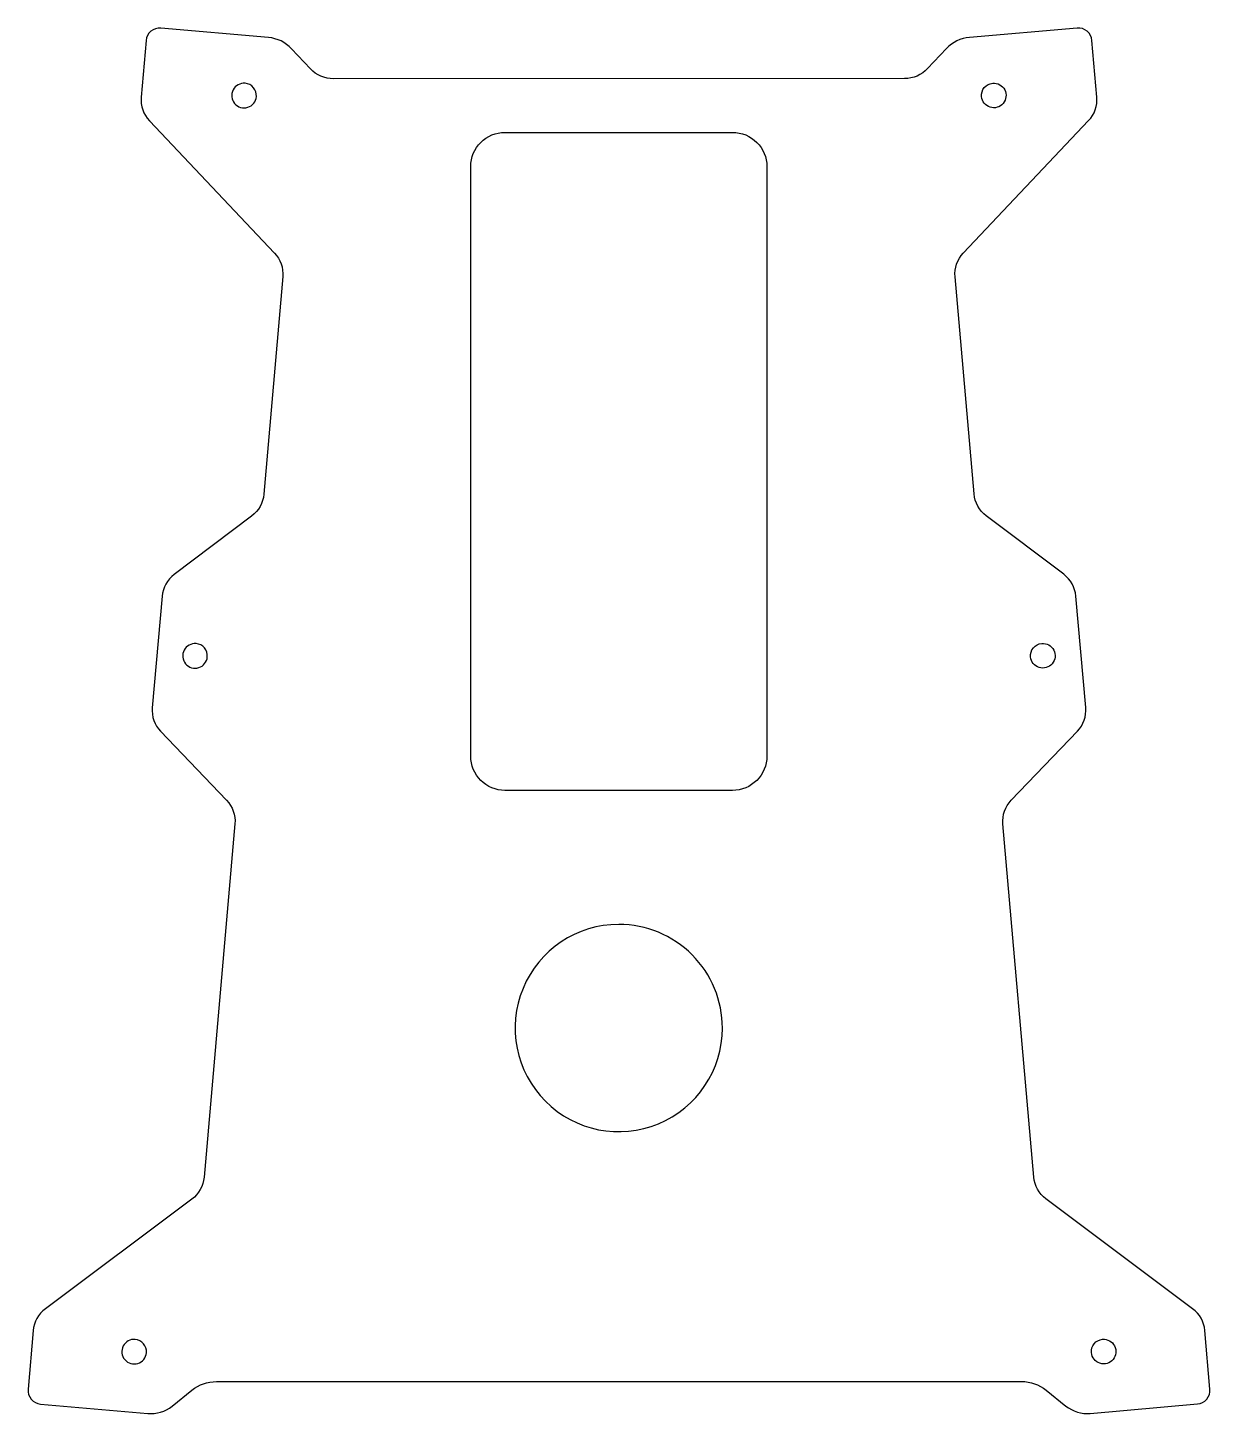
# Model space of a CAD drawing. Extents: x 487 to 579, y -88 to 19.
import ezdxf

# ---------------------------------------------------------------- set-up
doc = ezdxf.new("R2010")
doc.units = 0
doc.layers.add('Layer_1', color=7, linetype='CONTINUOUS')

msp = doc.modelspace()

# ---------------------------------------------------------------- linework, layer by layer
at = {"layer": 'Layer_1', "color": 1}
for p, q in [((496.630442, 18.208175), (496.250903, 13.845926)), ((506.085066, 18.446989), (497.776383, 19.170703)), ((568.496649, 19.179152), (560.187964, 18.455248)), ((570.021246, 13.854016), (569.642578, 18.216634)), ((509.316288, 16.036867), (507.863871, 17.583636)), ((558.409172, 17.591891), (556.956745, 16.045118)), ((555.17396, 15.273411), (511.099077, 15.265542)), ((504.280639, 14.912207), (504.280639, 14.912207)), ((561.977983, 14.919134), (561.977983, 14.919134)), ((496.886808, 12.022922), (506.549822, 1.813459)), ((559.709055, 1.807539), (569.385341, 12.031016)), ((524.336143, 11.12781), (541.904478, 11.12781)), ((524.336143, 11.12781), (524.336143, 11.12781)), ((521.69031, -37.026356), (521.69031, 8.481977)), ((544.550311, 8.481977), (544.550311, -37.026356)), ((507.185292, -0.009503), (505.719719, -16.799728)), ((560.540558, -16.782843), (559.073788, -0.015405)), ((504.783009, -18.491686), (498.814162, -22.997491)), ((567.457986, -22.989387), (561.477465, -18.474784)), ((497.876167, -24.689341), (497.11479, -33.290499)), ((569.157518, -33.282391), (568.39598, -24.681234)), ((500.496565, -28.339957), (500.496565, -28.339957)), ((565.762058, -28.33304), (565.762058, -28.33304)), ((497.753405, -35.109141), (502.852352, -40.434473)), ((563.410093, -40.436656), (568.518903, -35.101031)), ((541.904478, -39.672189), (524.336143, -39.672189)), ((503.492191, -42.253218), (501.109404, -69.533702)), ((565.150215, -69.516221), (562.770222, -42.255406)), ((533.11914, -50.01605), (533.11914, -50.01605)), ((500.170089, -71.222274), (488.861918, -79.68782)), ((577.410216, -79.679727), (566.089498, -71.204793)), ((487.921976, -81.376337), (487.524354, -85.897798)), ((495.797286, -82.052962), (495.797286, -82.052962)), ((570.461337, -82.046045), (570.461337, -82.046045)), ((578.747741, -85.889705), (578.350157, -81.368241)), ((502.058281, -85.307034), (564.213796, -85.299044)), ((498.64129, -87.201815), (500.174842, -85.969959)), ((566.097235, -85.961683), (567.630786, -87.193553)), ((566.097235, -85.961683), (566.097235, -85.961683)), ((488.485903, -87.044707), (496.761919, -87.771952)), ((569.510157, -87.763684), (577.786192, -87.036614))]:
    msp.add_line(p, q, dxfattribs=at)
for points in [[(497.004032, 18.926812), (496.789119, 18.746296), (496.654731, 18.487789), (496.630442, 18.208175)], [(497.776383, 19.170703), (497.496775, 19.19506), (497.218946, 19.107328), (497.004032, 18.926812)], [(507.863871, 17.583636), (507.397347, 18.080465), (506.764025, 18.387851), (506.085066, 18.446989)], [(560.187964, 18.455248), (559.509008, 18.396106), (558.875691, 18.088719), (558.409172, 17.591891)], [(569.268989, 18.935261), (569.054078, 19.115774), (568.776253, 19.203506), (568.496649, 19.179152)], [(569.642578, 18.216634), (569.618287, 18.496244), (569.4839, 18.754747), (569.268989, 18.935261)], [(511.099077, 15.265542), (510.423796, 15.265421), (509.778534, 15.544594), (509.316288, 16.036867)], [(556.956745, 16.045118), (556.494481, 15.552824), (555.849267, 15.273533), (555.17396, 15.273411)], [(503.355181, 14.404483), (503.177759, 14.063659), (503.223115, 13.649518), (503.470099, 13.355174)], [(504.280639, 14.912207), (503.897862, 14.945696), (503.532603, 14.745308), (503.355181, 14.404483)], [(504.925583, 14.57647), (504.763629, 14.76948), (504.531636, 14.890248), (504.280639, 14.912207)], [(505.144226, 13.883024), (505.166185, 14.134021), (505.087537, 14.383461), (504.925583, 14.57647)], [(561.114396, 13.889951), (561.092437, 14.140948), (561.171085, 14.390388), (561.333039, 14.583397)], [(561.333039, 14.583397), (561.494993, 14.776406), (561.726986, 14.897174), (561.977983, 14.919134)], [(561.977983, 14.919134), (562.36076, 14.952622), (562.72602, 14.752234), (562.903441, 14.41141)], [(562.903441, 14.41141), (563.080863, 14.070586), (563.035508, 13.656445), (562.788523, 13.3621)], [(496.250903, 13.845926), (496.192646, 13.17531), (496.424089, 12.51181), (496.886808, 12.022922)], [(503.470099, 13.355174), (503.717083, 13.06083), (504.117056, 12.944248), (504.483512, 13.059791)], [(504.483512, 13.059791), (504.849967, 13.175334), (505.110737, 13.500247), (505.144226, 13.883024)], [(561.775111, 13.066718), (561.408655, 13.18226), (561.147885, 13.507174), (561.114396, 13.889951)], [(562.788523, 13.3621), (562.541539, 13.067756), (562.141566, 12.951175), (561.775111, 13.066718)], [(569.385341, 12.031016), (569.848058, 12.519904), (570.079502, 13.183401), (570.021246, 13.854016)], [(522.465257, 10.352863), (522.961447, 10.849053), (523.634425, 11.12781), (524.336143, 11.12781)], [(541.904478, 11.12781), (542.606196, 11.12781), (543.279174, 10.849053), (543.775364, 10.352863)], [(521.69031, 8.481977), (521.69031, 9.183695), (521.969067, 9.856673), (522.465257, 10.352863)], [(543.775364, 10.352863), (544.271554, 9.856673), (544.550311, 9.183695), (544.550311, 8.481977)], [(506.549822, 1.813459), (507.012518, 1.324596), (507.243823, 0.661056), (507.185292, -0.009503)], [(559.073788, -0.015405), (559.015131, 0.655127), (559.246371, 1.318686), (559.709055, 1.807539)], [(505.719719, -16.799728), (505.661133, -17.470903), (505.320727, -18.08577), (504.783009, -18.491686)], [(561.477465, -18.474784), (560.939735, -18.068859), (560.599271, -17.454022), (560.540558, -16.782843)], [(498.814162, -22.997491), (498.276368, -23.403467), (497.93558, -24.018141), (497.876167, -24.689341)], [(568.39598, -24.681234), (568.336566, -24.010035), (567.995779, -23.395362), (567.457986, -22.989387)], [(499.571107, -28.84768), (499.393685, -29.188505), (499.439041, -29.602646), (499.686025, -29.89699)], [(500.496565, -28.339957), (500.113788, -28.306468), (499.748529, -28.506856), (499.571107, -28.84768)], [(501.141509, -28.675693), (500.979555, -28.482684), (500.747562, -28.361916), (500.496565, -28.339957)], [(501.360152, -29.36914), (501.382111, -29.118143), (501.303463, -28.868703), (501.141509, -28.675693)], [(564.898471, -29.362223), (564.876512, -29.111226), (564.95516, -28.861786), (565.117114, -28.668777)], [(565.117114, -28.668777), (565.279068, -28.475768), (565.511061, -28.355), (565.762058, -28.33304)], [(565.762058, -28.33304), (566.144835, -28.299552), (566.510094, -28.49994), (566.687516, -28.840764)], [(566.687516, -28.840764), (566.864938, -29.181588), (566.819582, -29.595729), (566.572598, -29.890073)], [(499.686025, -29.89699), (499.933009, -30.191334), (500.332982, -30.307916), (500.699438, -30.192373)], [(500.699438, -30.192373), (501.065893, -30.07683), (501.326663, -29.751917), (501.360152, -29.36914)], [(565.559185, -30.185456), (565.19273, -30.069913), (564.93196, -29.745), (564.898471, -29.362223)], [(566.572598, -29.890073), (566.325614, -30.184418), (565.925641, -30.300999), (565.559185, -30.185456)], [(497.11479, -33.290499), (497.055488, -33.960435), (497.288274, -34.62336), (497.753405, -35.109141)], [(568.518903, -35.101031), (568.984034, -34.61525), (569.21682, -33.952326), (569.157518, -33.282391)], [(522.465257, -38.897242), (521.969067, -38.401052), (521.69031, -37.728074), (521.69031, -37.026356)], [(544.550311, -37.026356), (544.550311, -37.728074), (544.271554, -38.401052), (543.775364, -38.897242)], [(524.336143, -39.672189), (523.634425, -39.672189), (522.961447, -39.393432), (522.465257, -38.897242)], [(543.775364, -38.897242), (543.279174, -39.393432), (542.606196, -39.672189), (541.904478, -39.672189)], [(502.852352, -40.434473), (503.317545, -40.920321), (503.55072, -41.583123), (503.492191, -42.253218)], [(562.770222, -42.255406), (562.711711, -41.585306), (562.944896, -40.922506), (563.410093, -40.436656)], [(533.11914, -50.01605), (529.883442, -50.01605), (526.966352, -51.965187), (525.728104, -54.954583)], [(538.775994, -52.359196), (537.275703, -50.858905), (535.240872, -50.01605), (533.11914, -50.01605)], [(541.11914, -58.01605), (541.11914, -55.894318), (540.276285, -53.859487), (538.775994, -52.359196)], [(525.728104, -54.954583), (524.489856, -57.943978), (525.174302, -61.38492), (527.462286, -63.672904)], [(536.180607, -65.407086), (539.170003, -64.168838), (541.11914, -61.251748), (541.11914, -58.01605)], [(527.462286, -63.672904), (529.75027, -65.960888), (533.191212, -66.645334), (536.180607, -65.407086)], [(501.109404, -69.533702), (501.050808, -70.204568), (500.709181, -70.818698), (500.170089, -71.222274)], [(566.089498, -71.204793), (565.550411, -70.801218), (565.208793, -70.187084), (565.150215, -69.516221)], [(488.861918, -79.68782), (488.322789, -80.091424), (487.980975, -80.70546), (487.921976, -81.376337)], [(578.350157, -81.368241), (578.291157, -80.697366), (577.949344, -80.083331), (577.410216, -79.679727)], [(495.797286, -82.052962), (495.414509, -82.019473), (495.04925, -82.219861), (494.871828, -82.560685)], [(496.44223, -82.388698), (496.280276, -82.195689), (496.048283, -82.074921), (495.797286, -82.052962)], [(496.660873, -83.082145), (496.682832, -82.831148), (496.604184, -82.581708), (496.44223, -82.388698)], [(569.59775, -83.075228), (569.57579, -82.824231), (569.654439, -82.574791), (569.816393, -82.381782)], [(569.816393, -82.381782), (569.978347, -82.188773), (570.21034, -82.068005), (570.461337, -82.046045)], [(570.461337, -82.046045), (570.844114, -82.012557), (571.209373, -82.212945), (571.386795, -82.553769)], [(494.871828, -82.560685), (494.694406, -82.90151), (494.739762, -83.315651), (494.986746, -83.609995)], [(496.000158, -83.905378), (496.366614, -83.789835), (496.627384, -83.464922), (496.660873, -83.082145)], [(570.258464, -83.898461), (569.892009, -83.782919), (569.631239, -83.458005), (569.59775, -83.075228)], [(571.386795, -82.553769), (571.564217, -82.894593), (571.518861, -83.308734), (571.271877, -83.603079)], [(494.986746, -83.609995), (495.23373, -83.904339), (495.633703, -84.020921), (496.000158, -83.905378)], [(571.271877, -83.603079), (571.024893, -83.897423), (570.62492, -84.014004), (570.258464, -83.898461)], [(500.174842, -85.969959), (500.708866, -85.540989), (501.373302, -85.307124), (502.058281, -85.307034)], [(564.213796, -85.299044), (564.898758, -85.298953), (565.563222, -85.532727), (566.097235, -85.961683)], [(487.524354, -85.897798), (487.499764, -86.177398), (487.587258, -86.455315), (487.767585, -86.670405)], [(487.767585, -86.670405), (487.947912, -86.885494), (488.2063, -87.020136), (488.485903, -87.044707)], [(577.786192, -87.036614), (578.065794, -87.012042), (578.324182, -86.877401), (578.504509, -86.662311)], [(578.504509, -86.662311), (578.684837, -86.447222), (578.77233, -86.169306), (578.747741, -85.889705)], [(496.761919, -87.771952), (497.438462, -87.831403), (498.111809, -87.627132), (498.64129, -87.201815)], [(567.630786, -87.193553), (568.160267, -87.618869), (568.833615, -87.823138), (569.510157, -87.763684)]]:
    msp.add_open_spline(points, degree=3, dxfattribs=at)

doc.saveas('drawing.dxf')
